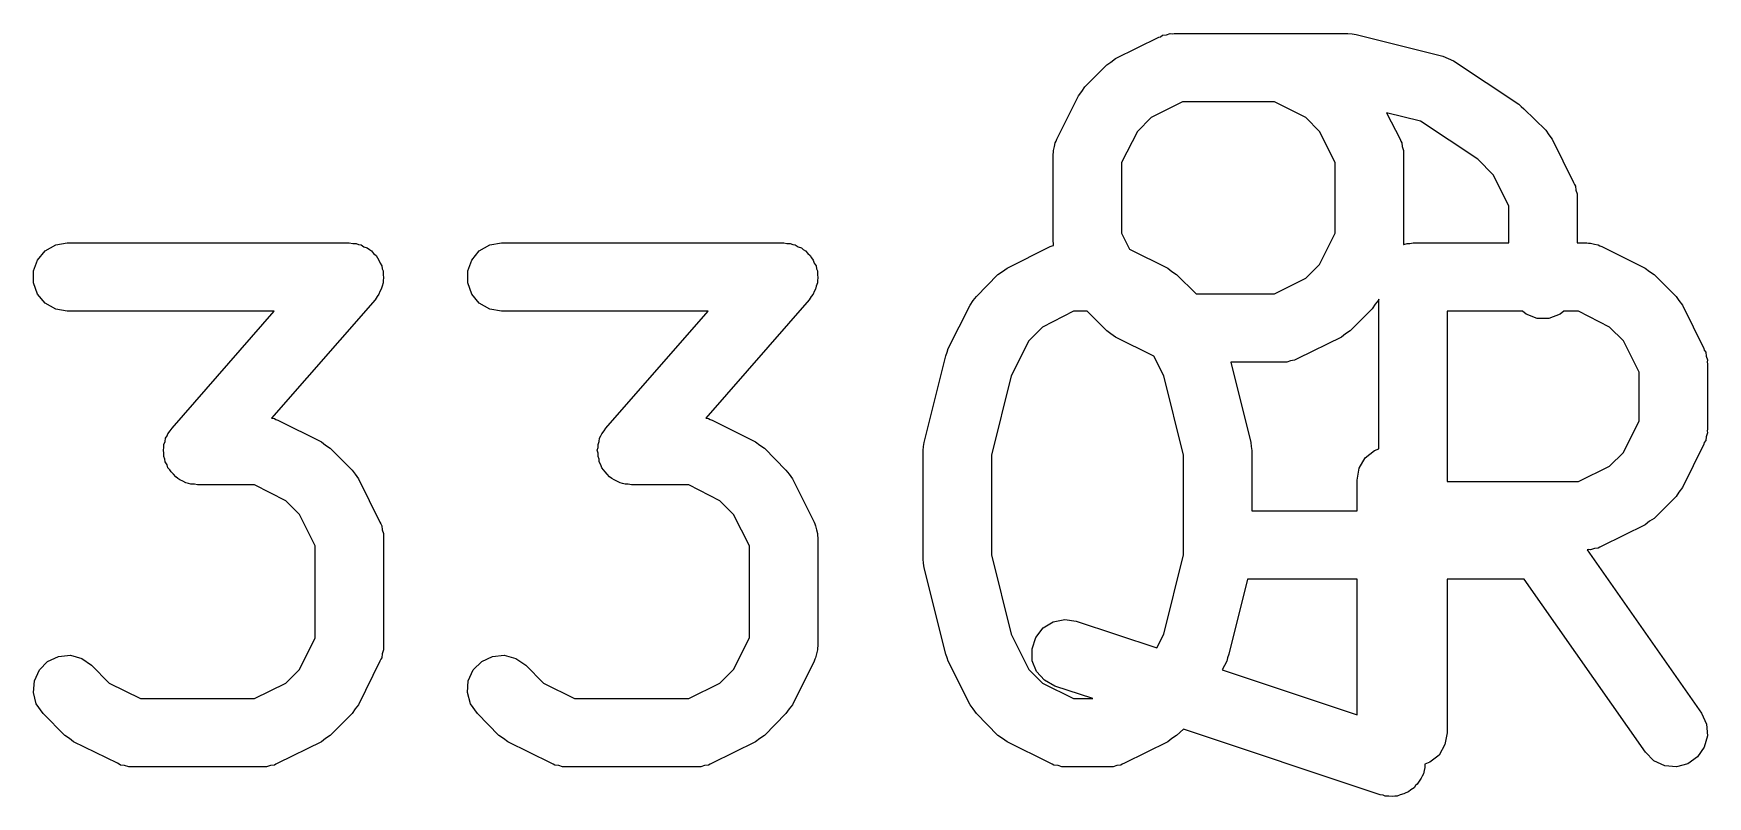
# Model space of a CAD drawing. Extents: x 128.4 to 190.5, y -130.4 to -95.9.
# Drawn here: x 154.74 to 158.413, y -120.492 to -118.818 of the extents above; entities that cross this region are included whole.
import ezdxf

# ---------------------------------------------------------------- set-up
doc = ezdxf.new("R2010")
doc.units = 0
doc.header["$MEASUREMENT"] = 0
doc.layers.add('BLACK', color=7, linetype='CONTINUOUS')

msp = doc.modelspace()

# ---------------------------------------------------------------- linework, layer by layer
at = {"layer": 'Black'}
for p, q in [((157.217, -118.822), (157.226, -118.821)), ((157.226, -118.821), (157.234, -118.818)), ((157.234, -118.818), (157.239, -118.819)), ((157.239, -118.819), (157.243, -118.818)), ((157.243, -118.818), (157.624, -118.818)), ((157.624, -118.818), (157.633, -118.819)), ((157.633, -118.819), (157.642, -118.82)), ((157.642, -118.82), (157.832, -118.868)), ((157.114, -118.873), (157.209, -118.826)), ((157.209, -118.826), (157.213, -118.825)), ((157.213, -118.825), (157.217, -118.822)), ((157.047, -118.935), (157.095, -118.887)), ((157.095, -118.887), (157.104, -118.881)), ((157.104, -118.881), (157.114, -118.873)), ((157.832, -118.868), (157.844, -118.873)), ((157.844, -118.873), (157.856, -118.878)), ((157.856, -118.878), (157.999, -118.973)), ((156.985, -119.05), (157.033, -118.955)), ((157.033, -118.955), (157.04, -118.945)), ((157.04, -118.945), (157.047, -118.935)), ((157.261, -118.968), (157.192, -119.002)), ((157.463, -118.968), (157.261, -118.968)), ((157.532, -119.002), (157.463, -118.968)), ((157.192, -119.002), (157.162, -119.033)), ((157.562, -119.033), (157.532, -119.002)), ((157.783, -119.01), (157.709, -118.992)), ((157.709, -118.992), (157.739, -119.05)), ((157.999, -118.973), (158.004, -118.978)), ((158.004, -118.978), (158.01, -118.983)), ((158.01, -118.983), (158.058, -119.03)), ((157.162, -119.033), (157.127, -119.101)), ((157.596, -119.101), (157.562, -119.033)), ((157.909, -119.094), (157.783, -119.01)), ((158.058, -119.03), (158.065, -119.04)), ((158.065, -119.04), (158.072, -119.05)), ((156.978, -119.075), (156.98, -119.066)), ((156.978, -119.079), (156.978, -119.075)), ((156.98, -119.066), (156.982, -119.058)), ((156.982, -119.058), (156.984, -119.054)), ((156.984, -119.054), (156.985, -119.05)), ((157.739, -119.05), (157.74, -119.054)), ((157.74, -119.054), (157.742, -119.058)), ((157.742, -119.058), (157.743, -119.066)), ((157.743, -119.066), (157.746, -119.075)), ((157.746, -119.075), (157.746, -119.079)), ((158.072, -119.05), (158.119, -119.145)), ((156.977, -119.083), (156.978, -119.079)), ((156.977, -119.274), (156.977, -119.083)), ((157.127, -119.101), (157.127, -119.256)), ((157.596, -119.256), (157.596, -119.101)), ((157.746, -119.079), (157.746, -119.083)), ((157.746, -119.083), (157.746, -119.274)), ((157.943, -119.128), (157.909, -119.094)), ((157.977, -119.196), (157.943, -119.128)), ((158.119, -119.145), (158.121, -119.149)), ((158.121, -119.149), (158.123, -119.153)), ((158.123, -119.153), (158.124, -119.162)), ((158.124, -119.162), (158.127, -119.17)), ((158.127, -119.17), (158.127, -119.174)), ((158.127, -119.174), (158.127, -119.179)), ((158.127, -119.179), (158.127, -119.277)), ((157.977, -119.277), (157.977, -119.196)), ((157.127, -119.256), (157.145, -119.291)), ((157.562, -119.325), (157.596, -119.256)), ((154.749, -119.315), (154.766, -119.295)), ((154.766, -119.295), (154.789, -119.282)), ((154.789, -119.282), (154.814, -119.277)), ((154.814, -119.277), (155.433, -119.277)), ((155.433, -119.277), (155.441, -119.279)), ((155.441, -119.279), (155.448, -119.279)), ((155.448, -119.279), (155.453, -119.281)), ((155.453, -119.281), (155.459, -119.282)), ((155.459, -119.282), (155.465, -119.286)), ((155.465, -119.286), (155.472, -119.288)), ((155.472, -119.288), (155.477, -119.292)), ((155.477, -119.292), (155.482, -119.295)), ((155.482, -119.295), (155.486, -119.301)), ((155.702, -119.315), (155.718, -119.295)), ((155.718, -119.295), (155.741, -119.282)), ((155.741, -119.282), (155.767, -119.277)), ((155.767, -119.277), (156.386, -119.277)), ((156.386, -119.277), (156.393, -119.279)), ((156.393, -119.279), (156.4, -119.279)), ((156.4, -119.279), (156.406, -119.281)), ((156.406, -119.281), (156.411, -119.282)), ((156.411, -119.282), (156.418, -119.286)), ((156.418, -119.286), (156.425, -119.288)), ((156.425, -119.288), (156.429, -119.292)), ((156.429, -119.292), (156.434, -119.295)), ((156.434, -119.295), (156.439, -119.301)), ((156.876, -119.333), (156.971, -119.285)), ((156.971, -119.285), (156.975, -119.284)), ((156.975, -119.284), (156.978, -119.283)), ((156.978, -119.278), (156.977, -119.274)), ((156.978, -119.282), (156.978, -119.278)), ((156.978, -119.283), (156.978, -119.282)), ((157.145, -119.291), (157.229, -119.333)), ((157.746, -119.274), (157.746, -119.278)), ((157.746, -119.278), (157.746, -119.281)), ((157.746, -119.281), (157.747, -119.281)), ((157.747, -119.281), (157.754, -119.279)), ((157.754, -119.279), (157.76, -119.279)), ((157.76, -119.279), (157.767, -119.277)), ((157.767, -119.277), (157.977, -119.277)), ((158.127, -119.277), (158.148, -119.277)), ((158.148, -119.277), (158.152, -119.278)), ((158.152, -119.278), (158.156, -119.278)), ((158.156, -119.278), (158.165, -119.28)), ((158.165, -119.28), (158.173, -119.282)), ((158.173, -119.282), (158.177, -119.284)), ((158.177, -119.284), (158.181, -119.285)), ((158.181, -119.285), (158.276, -119.333)), ((154.74, -119.339), (154.749, -119.315)), ((155.486, -119.301), (155.492, -119.305)), ((155.492, -119.305), (155.495, -119.31)), ((155.495, -119.31), (155.498, -119.315)), ((155.498, -119.315), (155.501, -119.322)), ((155.501, -119.322), (155.504, -119.328)), ((155.504, -119.328), (155.505, -119.334)), ((155.505, -119.334), (155.507, -119.339)), ((155.693, -119.339), (155.702, -119.315)), ((156.439, -119.301), (156.444, -119.305)), ((156.444, -119.305), (156.447, -119.31)), ((156.447, -119.31), (156.451, -119.315)), ((156.451, -119.315), (156.453, -119.322)), ((156.453, -119.322), (156.457, -119.328)), ((156.457, -119.328), (156.458, -119.334)), ((156.458, -119.334), (156.46, -119.339)), ((156.866, -119.34), (156.876, -119.333)), ((157.229, -119.333), (157.238, -119.34)), ((157.532, -119.355), (157.562, -119.325)), ((158.276, -119.333), (158.286, -119.34)), ((154.74, -119.365), (154.74, -119.339)), ((154.749, -119.39), (154.74, -119.365)), ((155.505, -119.372), (155.503, -119.379)), ((155.507, -119.365), (155.505, -119.372)), ((155.507, -119.339), (155.507, -119.347)), ((155.507, -119.347), (155.508, -119.354)), ((155.508, -119.354), (155.507, -119.36)), ((155.507, -119.36), (155.507, -119.365)), ((155.693, -119.365), (155.693, -119.339)), ((155.702, -119.39), (155.693, -119.365)), ((156.457, -119.372), (156.456, -119.379)), ((156.46, -119.365), (156.457, -119.372)), ((156.46, -119.339), (156.46, -119.347)), ((156.46, -119.347), (156.461, -119.354)), ((156.461, -119.354), (156.46, -119.36)), ((156.46, -119.36), (156.46, -119.365)), ((156.809, -119.395), (156.856, -119.347)), ((156.856, -119.347), (156.866, -119.34)), ((157.238, -119.34), (157.248, -119.347)), ((157.248, -119.347), (157.291, -119.389)), ((157.463, -119.389), (157.532, -119.355)), ((158.286, -119.34), (158.296, -119.347)), ((158.296, -119.347), (158.344, -119.395)), ((154.766, -119.41), (154.749, -119.39)), ((155.49, -119.402), (155.262, -119.662)), ((155.494, -119.395), (155.49, -119.402)), ((155.498, -119.39), (155.494, -119.395)), ((155.5, -119.384), (155.498, -119.39)), ((155.503, -119.379), (155.5, -119.384)), ((155.718, -119.41), (155.702, -119.39)), ((156.442, -119.402), (156.215, -119.662)), ((156.446, -119.395), (156.442, -119.402)), ((156.451, -119.39), (156.446, -119.395)), ((156.453, -119.384), (156.451, -119.39)), ((156.456, -119.379), (156.453, -119.384)), ((156.795, -119.414), (156.802, -119.404)), ((156.802, -119.404), (156.809, -119.395)), ((157.291, -119.389), (157.463, -119.389)), ((157.691, -119.403), (157.684, -119.412)), ((157.692, -119.401), (157.691, -119.403)), ((157.692, -119.729), (157.692, -119.401)), ((158.344, -119.395), (158.35, -119.404)), ((158.35, -119.404), (158.358, -119.414)), ((154.789, -119.423), (154.766, -119.41)), ((154.814, -119.427), (154.789, -119.423)), ((155.268, -119.427), (154.814, -119.427)), ((155.044, -119.684), (155.268, -119.427)), ((155.741, -119.423), (155.718, -119.41)), ((155.767, -119.427), (155.741, -119.423)), ((156.22, -119.427), (155.767, -119.427)), ((155.996, -119.684), (156.22, -119.427)), ((156.747, -119.509), (156.795, -119.414)), ((157.022, -119.427), (156.954, -119.462)), ((157.052, -119.427), (157.022, -119.427)), ((157.095, -119.47), (157.052, -119.427)), ((157.677, -119.422), (157.629, -119.47)), ((157.684, -119.412), (157.677, -119.422)), ((158.007, -119.427), (157.842, -119.427)), ((157.842, -119.427), (157.842, -119.801)), ((158.015, -119.434), (158.007, -119.427)), ((158.039, -119.443), (158.015, -119.434)), ((158.065, -119.443), (158.039, -119.443)), ((158.09, -119.434), (158.065, -119.443)), ((158.098, -119.427), (158.09, -119.434)), ((158.13, -119.427), (158.098, -119.427)), ((158.198, -119.462), (158.13, -119.427)), ((158.358, -119.414), (158.405, -119.509)), ((156.954, -119.462), (156.924, -119.492)), ((157.104, -119.477), (157.095, -119.47)), ((157.114, -119.484), (157.104, -119.477)), ((157.619, -119.477), (157.61, -119.484)), ((157.629, -119.47), (157.619, -119.477)), ((158.229, -119.492), (158.198, -119.462)), ((156.742, -119.525), (156.745, -119.517)), ((156.745, -119.517), (156.747, -119.509)), ((156.924, -119.492), (156.885, -119.569)), ((157.198, -119.526), (157.114, -119.484)), ((157.61, -119.484), (157.514, -119.531)), ((158.263, -119.561), (158.229, -119.492)), ((158.405, -119.509), (158.406, -119.513)), ((158.406, -119.513), (158.409, -119.517)), ((158.409, -119.517), (158.41, -119.526)), ((156.694, -119.715), (156.742, -119.525)), ((157.22, -119.569), (157.198, -119.526)), ((157.481, -119.539), (157.367, -119.539)), ((157.367, -119.539), (157.411, -119.715)), ((157.485, -119.539), (157.481, -119.539)), ((157.49, -119.539), (157.485, -119.539)), ((157.498, -119.536), (157.49, -119.539)), ((157.507, -119.535), (157.498, -119.536)), ((157.51, -119.533), (157.507, -119.535)), ((157.514, -119.531), (157.51, -119.533)), ((158.41, -119.526), (158.413, -119.534)), ((158.413, -119.534), (158.412, -119.539)), ((158.412, -119.539), (158.413, -119.543)), ((158.413, -119.543), (158.413, -119.686)), ((156.885, -119.569), (156.842, -119.743)), ((157.263, -119.743), (157.22, -119.569)), ((158.263, -119.668), (158.263, -119.561)), ((155.262, -119.662), (155.269, -119.663)), ((155.269, -119.663), (155.272, -119.665)), ((155.272, -119.665), (155.276, -119.666)), ((155.276, -119.666), (155.372, -119.714)), ((156.215, -119.662), (156.221, -119.663)), ((156.221, -119.663), (156.225, -119.665)), ((156.225, -119.665), (156.229, -119.666)), ((156.229, -119.666), (156.324, -119.714)), ((155.03, -119.706), (155.033, -119.701)), ((155.033, -119.701), (155.035, -119.696)), ((155.035, -119.696), (155.04, -119.69)), ((155.04, -119.69), (155.044, -119.684)), ((155.982, -119.706), (155.985, -119.701)), ((155.985, -119.701), (155.987, -119.696)), ((155.987, -119.696), (155.992, -119.69)), ((155.992, -119.69), (155.996, -119.684)), ((158.229, -119.737), (158.263, -119.668)), ((158.41, -119.703), (158.409, -119.711)), ((158.413, -119.694), (158.41, -119.703)), ((158.413, -119.686), (158.412, -119.69)), ((158.412, -119.69), (158.413, -119.694)), ((155.025, -119.732), (155.026, -119.726)), ((155.026, -119.739), (155.025, -119.732)), ((155.026, -119.72), (155.029, -119.713)), ((155.026, -119.726), (155.026, -119.72)), ((155.026, -119.746), (155.026, -119.739)), ((155.029, -119.713), (155.03, -119.706)), ((155.372, -119.714), (155.381, -119.721)), ((155.381, -119.721), (155.391, -119.728)), ((155.391, -119.728), (155.439, -119.776)), ((155.977, -119.732), (155.979, -119.726)), ((155.979, -119.739), (155.977, -119.732)), ((155.979, -119.72), (155.981, -119.713)), ((155.979, -119.726), (155.979, -119.72)), ((155.979, -119.746), (155.979, -119.739)), ((155.981, -119.713), (155.982, -119.706)), ((156.324, -119.714), (156.334, -119.721)), ((156.334, -119.721), (156.344, -119.728)), ((156.344, -119.728), (156.391, -119.776)), ((156.692, -119.733), (156.693, -119.724)), ((156.692, -119.971), (156.692, -119.733)), ((156.693, -119.724), (156.694, -119.715)), ((157.411, -119.715), (157.412, -119.724)), ((157.412, -119.724), (157.413, -119.733)), ((157.413, -119.733), (157.413, -119.865)), ((157.662, -119.749), (157.682, -119.733)), ((157.682, -119.733), (157.692, -119.729)), ((158.198, -119.767), (158.229, -119.737)), ((158.405, -119.719), (158.358, -119.814)), ((158.406, -119.715), (158.405, -119.719)), ((158.409, -119.711), (158.406, -119.715)), ((155.028, -119.752), (155.026, -119.746)), ((155.029, -119.758), (155.028, -119.752)), ((155.033, -119.764), (155.029, -119.758)), ((155.035, -119.771), (155.033, -119.764)), ((155.039, -119.775), (155.035, -119.771)), ((155.042, -119.78), (155.039, -119.775)), ((155.439, -119.776), (155.446, -119.785)), ((155.981, -119.752), (155.979, -119.746)), ((155.981, -119.758), (155.981, -119.752)), ((155.985, -119.764), (155.981, -119.758)), ((155.987, -119.771), (155.985, -119.764)), ((155.991, -119.775), (155.987, -119.771)), ((155.994, -119.78), (155.991, -119.775)), ((156.391, -119.776), (156.398, -119.785)), ((156.842, -119.743), (156.842, -119.962)), ((157.263, -119.962), (157.263, -119.743)), ((157.644, -119.798), (157.649, -119.772)), ((157.649, -119.772), (157.662, -119.749)), ((158.13, -119.801), (158.198, -119.767)), ((155.047, -119.785), (155.042, -119.78)), ((155.052, -119.791), (155.047, -119.785)), ((155.057, -119.794), (155.052, -119.791)), ((155.061, -119.797), (155.057, -119.794)), ((155.068, -119.8), (155.061, -119.797)), ((155.074, -119.804), (155.068, -119.8)), ((155.08, -119.805), (155.074, -119.804)), ((155.085, -119.807), (155.08, -119.805)), ((155.093, -119.807), (155.085, -119.807)), ((155.1, -119.808), (155.093, -119.807)), ((155.225, -119.808), (155.1, -119.808)), ((155.294, -119.843), (155.225, -119.808)), ((155.446, -119.785), (155.453, -119.795)), ((155.453, -119.795), (155.5, -119.89)), ((155.999, -119.785), (155.994, -119.78)), ((156.004, -119.791), (155.999, -119.785)), ((156.009, -119.794), (156.004, -119.791)), ((156.014, -119.797), (156.009, -119.794)), ((156.02, -119.8), (156.014, -119.797)), ((156.027, -119.804), (156.02, -119.8)), ((156.032, -119.805), (156.027, -119.804)), ((156.038, -119.807), (156.032, -119.805)), ((156.045, -119.807), (156.038, -119.807)), ((156.052, -119.808), (156.045, -119.807)), ((156.178, -119.808), (156.052, -119.808)), ((156.246, -119.843), (156.178, -119.808)), ((156.398, -119.785), (156.405, -119.795)), ((156.405, -119.795), (156.453, -119.89)), ((157.644, -119.865), (157.644, -119.798)), ((157.842, -119.801), (158.13, -119.801)), ((155.324, -119.873), (155.294, -119.843)), ((156.276, -119.873), (156.246, -119.843)), ((158.344, -119.834), (158.296, -119.882)), ((158.35, -119.824), (158.344, -119.834)), ((158.358, -119.814), (158.35, -119.824)), ((155.358, -119.942), (155.324, -119.873)), ((156.311, -119.942), (156.276, -119.873)), ((157.413, -119.865), (157.644, -119.865)), ((158.296, -119.882), (158.286, -119.888)), ((155.5, -119.89), (155.502, -119.894)), ((155.502, -119.894), (155.504, -119.898)), ((155.504, -119.898), (155.505, -119.907)), ((155.505, -119.907), (155.508, -119.915)), ((155.508, -119.915), (155.508, -119.92)), ((155.508, -119.92), (155.508, -119.924)), ((156.453, -119.89), (156.454, -119.894)), ((156.454, -119.894), (156.456, -119.898)), ((156.456, -119.898), (156.458, -119.907)), ((156.458, -119.907), (156.46, -119.915)), ((156.46, -119.915), (156.46, -119.92)), ((156.46, -119.92), (156.461, -119.924)), ((158.276, -119.896), (158.181, -119.943)), ((158.286, -119.888), (158.276, -119.896)), ((155.358, -120.144), (155.358, -119.942)), ((155.508, -119.924), (155.508, -120.162)), ((156.311, -120.144), (156.311, -119.942)), ((156.461, -119.924), (156.461, -120.162)), ((158.152, -119.95), (158.149, -119.951)), ((158.149, -119.951), (158.4, -120.309)), ((158.156, -119.951), (158.152, -119.95)), ((158.165, -119.948), (158.156, -119.951)), ((158.173, -119.947), (158.165, -119.948)), ((158.177, -119.945), (158.173, -119.947)), ((158.181, -119.943), (158.177, -119.945)), ((156.693, -119.98), (156.692, -119.971)), ((156.694, -119.99), (156.693, -119.98)), ((156.742, -120.18), (156.694, -119.99)), ((156.842, -119.962), (156.885, -120.136)), ((157.22, -120.136), (157.263, -119.962)), ((157.404, -120.015), (157.363, -120.18)), ((157.644, -120.015), (157.404, -120.015)), ((157.644, -120.313), (157.644, -120.015)), ((158.011, -120.015), (157.842, -120.015)), ((157.842, -120.015), (157.842, -120.352)), ((158.277, -120.395), (158.011, -120.015)), ((156.977, -120.109), (157.003, -120.104)), ((157.003, -120.104), (157.028, -120.107)), ((157.028, -120.107), (157.205, -120.166)), ((156.885, -120.136), (156.924, -120.213)), ((156.931, -120.168), (156.939, -120.143)), ((156.939, -120.143), (156.955, -120.122)), ((156.955, -120.122), (156.977, -120.109)), ((157.205, -120.166), (157.22, -120.136)), ((155.324, -120.213), (155.358, -120.144)), ((155.505, -120.179), (155.504, -120.188)), ((155.508, -120.17), (155.505, -120.179)), ((155.508, -120.162), (155.508, -120.166)), ((155.508, -120.166), (155.508, -120.17)), ((156.276, -120.213), (156.311, -120.144)), ((156.458, -120.179), (156.456, -120.188)), ((156.46, -120.17), (156.458, -120.179)), ((156.461, -120.162), (156.46, -120.166)), ((156.46, -120.166), (156.46, -120.17)), ((156.745, -120.188), (156.742, -120.18)), ((156.931, -120.194), (156.931, -120.168)), ((157.363, -120.18), (157.36, -120.188)), ((154.742, -120.238), (154.753, -120.214)), ((154.753, -120.214), (154.771, -120.196)), ((154.771, -120.196), (154.795, -120.185)), ((154.795, -120.185), (154.821, -120.182)), ((154.821, -120.182), (154.846, -120.189)), ((154.846, -120.189), (154.867, -120.204)), ((154.867, -120.204), (154.906, -120.243)), ((155.294, -120.243), (155.324, -120.213)), ((155.5, -120.195), (155.453, -120.291)), ((155.502, -120.191), (155.5, -120.195)), ((155.504, -120.188), (155.502, -120.191)), ((155.694, -120.238), (155.705, -120.214)), ((155.705, -120.214), (155.724, -120.196)), ((155.724, -120.196), (155.747, -120.185)), ((155.747, -120.185), (155.773, -120.182)), ((155.773, -120.182), (155.798, -120.189)), ((155.798, -120.189), (155.82, -120.204)), ((155.82, -120.204), (155.859, -120.243)), ((156.246, -120.243), (156.276, -120.213)), ((156.453, -120.195), (156.405, -120.291)), ((156.454, -120.191), (156.453, -120.195)), ((156.456, -120.188), (156.454, -120.191)), ((156.747, -120.195), (156.745, -120.188)), ((156.795, -120.291), (156.747, -120.195)), ((156.924, -120.213), (156.954, -120.243)), ((156.941, -120.218), (156.931, -120.194)), ((157.358, -120.195), (157.348, -120.214)), ((157.348, -120.214), (157.644, -120.313)), ((157.36, -120.188), (157.358, -120.195)), ((154.74, -120.264), (154.742, -120.238)), ((154.906, -120.243), (154.975, -120.277)), ((155.225, -120.277), (155.294, -120.243)), ((155.692, -120.264), (155.694, -120.238)), ((155.859, -120.243), (155.927, -120.277)), ((156.178, -120.277), (156.246, -120.243)), ((156.958, -120.237), (156.941, -120.218)), ((156.954, -120.243), (157.022, -120.277)), ((156.981, -120.25), (156.958, -120.237)), ((157.064, -120.277), (156.981, -120.25)), ((154.746, -120.289), (154.74, -120.264)), ((154.761, -120.31), (154.746, -120.289)), ((154.975, -120.277), (155.225, -120.277)), ((155.699, -120.289), (155.692, -120.264)), ((155.714, -120.31), (155.699, -120.289)), ((155.927, -120.277), (156.178, -120.277)), ((157.022, -120.277), (157.064, -120.277)), ((154.809, -120.358), (154.761, -120.31)), ((155.439, -120.31), (155.391, -120.358)), ((155.446, -120.3), (155.439, -120.31)), ((155.453, -120.291), (155.446, -120.3)), ((155.761, -120.358), (155.714, -120.31)), ((156.391, -120.31), (156.344, -120.358)), ((156.398, -120.3), (156.391, -120.31)), ((156.405, -120.291), (156.398, -120.3)), ((156.802, -120.3), (156.795, -120.291)), ((156.809, -120.31), (156.802, -120.3)), ((156.856, -120.358), (156.809, -120.31)), ((158.4, -120.309), (158.411, -120.333)), ((154.819, -120.365), (154.809, -120.358)), ((155.391, -120.358), (155.381, -120.365)), ((155.771, -120.365), (155.761, -120.358)), ((156.344, -120.358), (156.334, -120.365)), ((156.866, -120.365), (156.856, -120.358)), ((157.248, -120.358), (157.238, -120.365)), ((157.263, -120.344), (157.248, -120.358)), ((157.695, -120.488), (157.263, -120.344)), ((157.842, -120.352), (157.837, -120.378)), ((158.413, -120.359), (158.406, -120.384)), ((158.411, -120.333), (158.413, -120.359)), ((154.828, -120.372), (154.819, -120.365)), ((154.924, -120.419), (154.828, -120.372)), ((155.372, -120.372), (155.276, -120.419)), ((155.381, -120.365), (155.372, -120.372)), ((155.781, -120.372), (155.771, -120.365)), ((155.876, -120.419), (155.781, -120.372)), ((156.324, -120.372), (156.229, -120.419)), ((156.334, -120.365), (156.324, -120.372)), ((156.876, -120.372), (156.866, -120.365)), ((156.971, -120.419), (156.876, -120.372)), ((157.229, -120.372), (157.134, -120.419)), ((157.238, -120.365), (157.229, -120.372)), ((157.837, -120.378), (157.824, -120.401)), ((158.295, -120.414), (158.277, -120.395)), ((158.406, -120.384), (158.391, -120.405)), ((154.928, -120.421), (154.924, -120.419)), ((154.931, -120.423), (154.928, -120.421)), ((154.94, -120.424), (154.931, -120.423)), ((154.949, -120.427), (154.94, -120.424)), ((154.953, -120.427), (154.949, -120.427)), ((154.957, -120.427), (154.953, -120.427)), ((155.243, -120.427), (154.957, -120.427)), ((155.247, -120.427), (155.243, -120.427)), ((155.251, -120.427), (155.247, -120.427)), ((155.26, -120.424), (155.251, -120.427)), ((155.269, -120.423), (155.26, -120.424)), ((155.272, -120.421), (155.269, -120.423)), ((155.276, -120.419), (155.272, -120.421)), ((155.88, -120.421), (155.876, -120.419)), ((155.884, -120.423), (155.88, -120.421)), ((155.893, -120.424), (155.884, -120.423)), ((155.901, -120.427), (155.893, -120.424)), ((155.905, -120.427), (155.901, -120.427)), ((155.91, -120.427), (155.905, -120.427)), ((156.195, -120.427), (155.91, -120.427)), ((156.199, -120.427), (156.195, -120.427)), ((156.204, -120.427), (156.199, -120.427)), ((156.212, -120.424), (156.204, -120.427)), ((156.221, -120.423), (156.212, -120.424)), ((156.225, -120.421), (156.221, -120.423)), ((156.229, -120.419), (156.225, -120.421)), ((156.975, -120.421), (156.971, -120.419)), ((156.979, -120.423), (156.975, -120.421)), ((156.988, -120.424), (156.979, -120.423)), ((156.996, -120.427), (156.988, -120.424)), ((157.001, -120.427), (156.996, -120.427)), ((157.005, -120.427), (157.001, -120.427)), ((157.1, -120.427), (157.005, -120.427)), ((157.104, -120.427), (157.1, -120.427)), ((157.109, -120.427), (157.104, -120.427)), ((157.117, -120.424), (157.109, -120.427)), ((157.126, -120.423), (157.117, -120.424)), ((157.129, -120.421), (157.126, -120.423)), ((157.134, -120.419), (157.129, -120.421)), ((157.791, -120.435), (157.79, -120.442)), ((157.793, -120.428), (157.791, -120.435)), ((157.804, -120.417), (157.793, -120.421)), ((157.793, -120.421), (157.793, -120.422)), ((157.793, -120.422), (157.793, -120.428)), ((157.824, -120.401), (157.804, -120.417)), ((158.319, -120.425), (158.295, -120.414)), ((158.345, -120.427), (158.319, -120.425)), ((158.37, -120.42), (158.345, -120.427)), ((158.391, -120.405), (158.37, -120.42)), ((157.769, -120.473), (157.762, -120.477)), ((157.772, -120.468), (157.769, -120.473)), ((157.776, -120.465), (157.772, -120.468)), ((157.78, -120.458), (157.776, -120.465)), ((157.785, -120.452), (157.78, -120.458)), ((157.787, -120.447), (157.785, -120.452)), ((157.79, -120.442), (157.787, -120.447)), ((157.701, -120.489), (157.695, -120.488)), ((157.706, -120.491), (157.701, -120.489)), ((157.714, -120.491), (157.706, -120.491)), ((157.721, -120.492), (157.714, -120.491)), ((157.727, -120.491), (157.721, -120.492)), ((157.732, -120.491), (157.727, -120.491)), ((157.739, -120.488), (157.732, -120.491)), ((157.747, -120.486), (157.739, -120.488)), ((157.751, -120.484), (157.747, -120.486)), ((157.757, -120.482), (157.751, -120.484)), ((157.762, -120.477), (157.757, -120.482))]:
    msp.add_line(p, q, dxfattribs=at)

doc.saveas('drawing.dxf')
